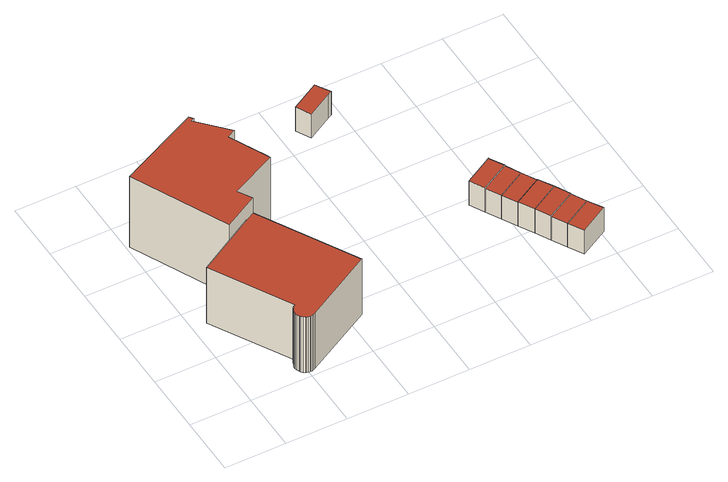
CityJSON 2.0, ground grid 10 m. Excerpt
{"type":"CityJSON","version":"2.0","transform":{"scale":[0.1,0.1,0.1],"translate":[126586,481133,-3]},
"CityObjects":{
"building1":{"type":"Building","attributes":{"b3_dak_type":"multiple horizontal","b3_h_dak_50p":8.23,"b3_h_dak_70p":8.25,"b3_h_dak_max":9.46,"b3_h_dak_min":2.58,"b3_h_maaiveld":-2.85,"b3_kas_warenhuis":false,"b3_mutatie_ahn3_ahn4":false,"b3_reconstructie_onvolledig":false,"b3_rmse_lod12":0.543,"b3_rmse_lod13":0.543,"b3_rmse_lod22":0.544,"b3_val3dity_lod12":"[]","b3_val3dity_lod13":"[]","b3_val3dity_lod22":"[]","b3_volume_lod12":2639.28,"b3_volume_lod13":2639.28,"b3_volume_lod22":2638.32,"geconstateerd":false,"oorspronkelijkbouwjaar":1984,"status":"Pand in gebruik"},"children":["building1-1"]},
"building1-1":{"type":"BuildingPart","parents":["building1"],"geometry":[{"type":"Solid","lod":"1.2","boundaries":[[[[0,1,2,3,4,5,6,7,8,9,10,11,12,13,14,15,16,17,18,19,20,21,22,23]],[[24,1,0,25]],[[26,2,1,24]],[[27,13,12,28]],[[29,14,13,27]],[[30,15,14,29]],[[31,10,9,32]],[[33,11,10,31]],[[28,12,11,33]],[[34,8,7,35]],[[32,9,8,34]],[[35,7,6,36]],[[36,6,5,37]],[[38,4,3,39]],[[37,5,4,38]],[[39,3,2,26]],[[25,0,23,40]],[[40,23,22,41]],[[41,22,21,42]],[[42,21,20,43]],[[43,20,19,44]],[[44,19,18,45]],[[45,18,17,46]],[[46,17,16,47]],[[47,16,15,30]],[[47,30,29,27,28,33,31,32,34,35,36,37,38,39,26,24,25,40,41,42,43,44,45,46]]]],"semantics":{"surfaces":[{"type":"GroundSurface"},{"type":"WallSurface","on_footprint_edge":true},{"type":"RoofSurface"}],"values":[[0,1,1,1,1,1,1,1,1,1,1,1,1,1,1,1,1,1,1,1,1,1,1,1,1,2]]}}]},
"building2":{"type":"Building","attributes":{"b3_dak_type":"slanted","b3_h_dak_50p":10.72,"b3_h_dak_70p":11.14,"b3_h_dak_max":13.33,"b3_h_dak_min":0.17,"b3_h_maaiveld":-2.89,"b3_kas_warenhuis":false,"b3_mutatie_ahn3_ahn4":false,"b3_reconstructie_onvolledig":false,"b3_rmse_lod12":2.32,"b3_rmse_lod13":0.986,"b3_rmse_lod22":0.569,"b3_val3dity_lod12":"[]","b3_val3dity_lod13":"[]","b3_val3dity_lod22":"[]","b3_volume_lod12":3216.95,"b3_volume_lod13":2943.71,"b3_volume_lod22":2855.25,"geconstateerd":false,"oorspronkelijkbouwjaar":1984,"status":"Pand in gebruik"},"children":["building2-1"]},
"building2-1":{"type":"BuildingPart","parents":["building2"],"geometry":[{"type":"Solid","lod":"1.2","boundaries":[[[[48,49,50,51,52,53,54,55,56,57,58]],[[59,57,56,60]],[[61,58,57,59]],[[62,48,58,61]],[[63,54,53,64]],[[65,55,54,63]],[[66,51,50,67]],[[67,50,49,68]],[[60,56,55,65]],[[64,53,52,69]],[[69,52,51,66]],[[68,49,48,62]],[[68,62,61,59,60,65,63,64,69,66,67]]]],"semantics":{"surfaces":[{"type":"GroundSurface"},{"type":"WallSurface","on_footprint_edge":true},{"type":"RoofSurface"}],"values":[[0,1,1,1,1,1,1,1,1,1,1,1,2]]}}]},
"building3":{"type":"Building","attributes":{"b3_dak_type":"multiple horizontal","b3_h_dak_50p":1.93,"b3_h_dak_70p":1.95,"b3_h_dak_max":2.08,"b3_h_dak_min":1.77,"b3_h_maaiveld":-2.8,"b3_kas_warenhuis":false,"b3_mutatie_ahn3_ahn4":false,"b3_reconstructie_onvolledig":false,"b3_rmse_lod12":0.0401,"b3_rmse_lod13":0.0401,"b3_rmse_lod22":0.0384,"b3_val3dity_lod12":"[]","b3_val3dity_lod13":"[]","b3_val3dity_lod22":"[]","b3_volume_lod12":69.44,"b3_volume_lod13":69.44,"b3_volume_lod22":69.32,"geconstateerd":false,"oorspronkelijkbouwjaar":1985,"status":"Pand in gebruik"},"children":["building3-1"]},
"building3-1":{"type":"BuildingPart","parents":["building3"],"geometry":[{"type":"Solid","lod":"1.2","boundaries":[[[[70,71,72,73,74]],[[75,72,71,76]],[[77,73,72,75]],[[78,70,74,79]],[[79,74,73,77]],[[76,71,70,78]],[[76,78,79,77,75]]]],"semantics":{"surfaces":[{"type":"GroundSurface"},{"type":"WallSurface","on_footprint_edge":true},{"type":"RoofSurface"}],"values":[[0,1,1,1,1,1,2]]}}]},
"building4":{"type":"Building","attributes":{"b3_dak_type":"multiple horizontal","b3_h_dak_50p":1.93,"b3_h_dak_70p":1.95,"b3_h_dak_max":2.11,"b3_h_dak_min":1.84,"b3_h_maaiveld":-2.8,"b3_kas_warenhuis":false,"b3_mutatie_ahn3_ahn4":false,"b3_reconstructie_onvolledig":false,"b3_rmse_lod12":0.0427,"b3_rmse_lod13":0.0427,"b3_rmse_lod22":0.0403,"b3_val3dity_lod12":"[]","b3_val3dity_lod13":"[]","b3_val3dity_lod22":"[]","b3_volume_lod12":69.45,"b3_volume_lod13":69.45,"b3_volume_lod22":69.25,"geconstateerd":false,"oorspronkelijkbouwjaar":1985,"status":"Pand in gebruik"},"children":["building4-1"]},
"building4-1":{"type":"BuildingPart","parents":["building4"],"geometry":[{"type":"Solid","lod":"1.2","boundaries":[[[[80,81,82,83,84]],[[85,81,80,86]],[[87,82,81,85]],[[88,83,82,87]],[[86,80,84,89]],[[89,84,83,88]],[[89,88,87,85,86]]]],"semantics":{"surfaces":[{"type":"GroundSurface"},{"type":"WallSurface","on_footprint_edge":true},{"type":"RoofSurface"}],"values":[[0,1,1,1,1,1,2]]}}]},
"building5":{"type":"Building","attributes":{"b3_dak_type":"multiple horizontal","b3_h_dak_50p":1.93,"b3_h_dak_70p":1.95,"b3_h_dak_max":2.03,"b3_h_dak_min":1.82,"b3_h_maaiveld":-2.8,"b3_kas_warenhuis":false,"b3_mutatie_ahn3_ahn4":false,"b3_reconstructie_onvolledig":false,"b3_rmse_lod12":0.039,"b3_rmse_lod13":0.039,"b3_rmse_lod22":0.0378,"b3_val3dity_lod12":"[]","b3_val3dity_lod13":"[]","b3_val3dity_lod22":"[]","b3_volume_lod12":69.92,"b3_volume_lod13":69.92,"b3_volume_lod22":69.8,"geconstateerd":false,"oorspronkelijkbouwjaar":1985,"status":"Pand in gebruik"},"children":["building5-1"]},
"building5-1":{"type":"BuildingPart","parents":["building5"],"geometry":[{"type":"Solid","lod":"1.2","boundaries":[[[[90,80,84,91]],[[92,80,90,93]],[[93,90,91,94]],[[95,84,80,92]],[[94,91,84,95]],[[94,95,92,93]]]],"semantics":{"surfaces":[{"type":"GroundSurface"},{"type":"WallSurface","on_footprint_edge":true},{"type":"RoofSurface"}],"values":[[0,1,1,1,1,2]]}}]},
"building6":{"type":"Building","attributes":{"b3_dak_type":"multiple horizontal","b3_h_dak_50p":1.93,"b3_h_dak_70p":1.95,"b3_h_dak_max":2.11,"b3_h_dak_min":1.77,"b3_h_maaiveld":-2.81,"b3_kas_warenhuis":false,"b3_mutatie_ahn3_ahn4":false,"b3_reconstructie_onvolledig":false,"b3_rmse_lod12":0.0386,"b3_rmse_lod13":0.0386,"b3_rmse_lod22":0.0378,"b3_val3dity_lod12":"[]","b3_val3dity_lod13":"[]","b3_val3dity_lod22":"[]","b3_volume_lod12":69.96,"b3_volume_lod13":69.96,"b3_volume_lod22":69.85,"geconstateerd":false,"oorspronkelijkbouwjaar":1985,"status":"Pand in gebruik"},"children":["building6-1"]},
"building6-1":{"type":"BuildingPart","parents":["building6"],"geometry":[{"type":"Solid","lod":"1.2","boundaries":[[[[91,96,97,90]],[[98,96,91,94]],[[99,97,96,98]],[[94,91,90,93]],[[93,90,97,99]],[[93,99,98,94]]]],"semantics":{"surfaces":[{"type":"GroundSurface"},{"type":"WallSurface","on_footprint_edge":true},{"type":"RoofSurface"}],"values":[[0,1,1,1,1,2]]}}]},
"building7":{"type":"Building","attributes":{"b3_dak_type":"multiple horizontal","b3_h_dak_50p":1.94,"b3_h_dak_70p":1.96,"b3_h_dak_max":2.09,"b3_h_dak_min":1.84,"b3_h_maaiveld":-2.81,"b3_kas_warenhuis":false,"b3_mutatie_ahn3_ahn4":false,"b3_reconstructie_onvolledig":false,"b3_rmse_lod12":0.0419,"b3_rmse_lod13":0.0419,"b3_rmse_lod22":0.0394,"b3_val3dity_lod12":"[]","b3_val3dity_lod13":"[]","b3_val3dity_lod22":"[]","b3_volume_lod12":70.22,"b3_volume_lod13":70.22,"b3_volume_lod22":70.03,"geconstateerd":false,"oorspronkelijkbouwjaar":1985,"status":"Pand in gebruik"},"children":["building7-1"]},
"building7-1":{"type":"BuildingPart","parents":["building7"],"geometry":[{"type":"Solid","lod":"1.2","boundaries":[[[[100,97,96,101]],[[102,97,100,103]],[[103,100,101,104]],[[105,96,97,102]],[[104,101,96,105]],[[104,105,102,103]]]],"semantics":{"surfaces":[{"type":"GroundSurface"},{"type":"WallSurface","on_footprint_edge":true},{"type":"RoofSurface"}],"values":[[0,1,1,1,1,2]]}}]},
"building8":{"type":"Building","attributes":{"b3_dak_type":"multiple horizontal","b3_h_dak_50p":1.94,"b3_h_dak_70p":1.96,"b3_h_dak_max":2.24,"b3_h_dak_min":1.84,"b3_h_maaiveld":-2.81,"b3_kas_warenhuis":false,"b3_mutatie_ahn3_ahn4":false,"b3_reconstructie_onvolledig":false,"b3_rmse_lod12":0.0458,"b3_rmse_lod13":0.0458,"b3_rmse_lod22":0.0436,"b3_val3dity_lod12":"[]","b3_val3dity_lod13":"[]","b3_val3dity_lod22":"[]","b3_volume_lod12":70.22,"b3_volume_lod13":70.22,"b3_volume_lod22":70.09,"geconstateerd":false,"oorspronkelijkbouwjaar":1985,"status":"Pand in gebruik"},"children":["building8-1"]},
"building8-1":{"type":"BuildingPart","parents":["building8"],"geometry":[{"type":"Solid","lod":"1.2","boundaries":[[[[101,106,107,100]],[[108,106,101,104]],[[109,107,106,108]],[[104,101,100,103]],[[103,100,107,109]],[[103,109,108,104]]]],"semantics":{"surfaces":[{"type":"GroundSurface"},{"type":"WallSurface","on_footprint_edge":true},{"type":"RoofSurface"}],"values":[[0,1,1,1,1,2]]}}]},
"building9":{"type":"Building","attributes":{"b3_dak_type":"multiple horizontal","b3_h_dak_50p":1.93,"b3_h_dak_70p":1.95,"b3_h_dak_max":2.04,"b3_h_dak_min":1.81,"b3_h_maaiveld":-2.81,"b3_kas_warenhuis":false,"b3_mutatie_ahn3_ahn4":false,"b3_reconstructie_onvolledig":false,"b3_rmse_lod12":0.0377,"b3_rmse_lod13":0.0377,"b3_rmse_lod22":0.0372,"b3_val3dity_lod12":"[]","b3_val3dity_lod13":"[]","b3_val3dity_lod22":"[]","b3_volume_lod12":70,"b3_volume_lod13":70,"b3_volume_lod22":69.91,"geconstateerd":false,"oorspronkelijkbouwjaar":1985,"status":"Pand in gebruik"},"children":["building9-1"]},
"building9-1":{"type":"BuildingPart","parents":["building9"],"geometry":[{"type":"Solid","lod":"1.2","boundaries":[[[[110,107,106,111]],[[112,107,110,113]],[[113,110,111,114]],[[115,106,107,112]],[[114,111,106,115]],[[114,115,112,113]]]],"semantics":{"surfaces":[{"type":"GroundSurface"},{"type":"WallSurface","on_footprint_edge":true},{"type":"RoofSurface"}],"values":[[0,1,1,1,1,2]]}}]},
"building10":{"type":"Building","attributes":{"b3_dak_type":"multiple horizontal","b3_h_dak_50p":1.93,"b3_h_dak_70p":1.95,"b3_h_dak_max":2.07,"b3_h_dak_min":1.78,"b3_h_maaiveld":-2.81,"b3_kas_warenhuis":false,"b3_mutatie_ahn3_ahn4":false,"b3_reconstructie_onvolledig":false,"b3_rmse_lod12":0.0448,"b3_rmse_lod13":0.0448,"b3_rmse_lod22":0.0436,"b3_val3dity_lod12":"[]","b3_val3dity_lod13":"[]","b3_val3dity_lod22":"[]","b3_volume_lod12":70,"b3_volume_lod13":70,"b3_volume_lod22":69.87,"geconstateerd":false,"oorspronkelijkbouwjaar":1985,"status":"Pand in gebruik"},"children":["building10-1"]},
"building10-1":{"type":"BuildingPart","parents":["building10"],"geometry":[{"type":"Solid","lod":"1.2","boundaries":[[[[116,110,111,117]],[[113,110,116,118]],[[118,116,117,119]],[[114,111,110,113]],[[119,117,111,114]],[[119,114,113,118]]]],"semantics":{"surfaces":[{"type":"GroundSurface"},{"type":"WallSurface","on_footprint_edge":true},{"type":"RoofSurface"}],"values":[[0,1,1,1,1,2]]}}]}
},
"vertices":[
[92,12,2],[90,14,2],[89,15,2],[88,17,2],[87,20,2],[86,23,2],[86,26,2],[86,29,2],[87,31,2],[89,34,2],[89,35,2],[91,37,2],[94,39,2],[23,167,2],[135,231,2],[223,72,2],[110,10,2],[107,9,2],[105,8,2],[102,8,2],[101,8,2],[98,9,2],[96,9,2],[95,10,2],[90,14,112],[92,12,112],[89,15,112],[23,167,112],[94,39,112],[135,231,112],[223,72,112],[89,35,112],[89,34,112],[91,37,112],[87,31,112],[86,29,112],[86,26,112],[86,23,112],[87,20,112],[88,17,112],[95,10,112],[96,9,112],[98,9,112],[101,8,112],[102,8,112],[105,8,112],[107,9,112],[110,10,112],
[138,410,1],[181,363,1],[167,356,1],[195,297,1],[198,290,1],[123,254,1],[136,231,1],[79,200,1],[5,356,1],[138,419,1],[143,412,1],[138,419,141],[5,356,141],[143,412,141],[138,410,141],[136,231,141],[123,254,141],[79,200,141],[195,297,141],[167,356,141],[181,363,141],[198,290,141],
[326,442,2],[372,468,2],[386,444,2],[380,441,2],[339,418,2],[386,444,49],[372,468,49],[380,441,49],[326,442,49],[339,418,49],
[478,165,2],[465,189,2],[512,215,2],[512,214,2],[525,191,2],[465,189,50],[478,165,50],[512,215,50],[512,214,50],[525,191,50],
[491,141,2],[538,167,2],[478,165,49],[491,141,49],[538,167,49],[525,191,49],
[551,143,2],[504,117,2],[551,143,49],[504,117,49],
[518,93,2],[565,119,2],[504,117,50],[518,93,50],[565,119,50],[551,143,50],
[578,95,2],[531,69,2],[578,95,50],[531,69,50],
[544,45,2],[591,71,2],[531,69,49],[544,45,49],[591,71,49],[578,95,49],
[558,21,2],[605,47,2],[558,21,49],[605,47,49]
]}
